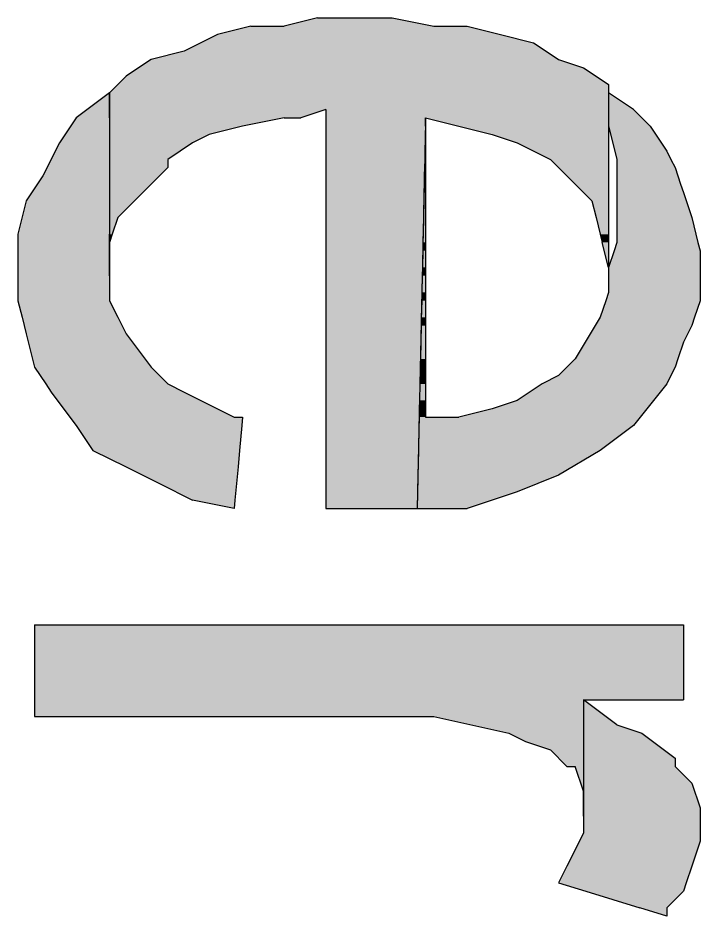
# Model space of a CAD drawing. Extents: x -1063 to 1100, y -467 to 441.
# Drawn here: x -1057.68 to -1044.02, y 275.09 to 293.09 of the extents above; entities that cross this region are included whole.
import ezdxf

# ---------------------------------------------------------------- set-up
doc = ezdxf.new("R2010")
doc.units = 0
doc.layers.add('H', color=7, linetype='CONTINUOUS')

# ---------------------------------------------------------------- blocks, each defined once
blk = doc.blocks.new('*U311')
at = {"layer": 'H', "color": 0, "linetype": 'CONTINUOUS'}
for p, q in [((-1055.851, 291.595), (-1056.517, 291.095)), ((-1055.851, 291.095), (-1055.851, 291.595)), ((-1056.517, 291.095), (-1056.851, 290.595)), ((-1055.851, 291.095), (-1055.851, 290.595)), ((-1056.851, 290.595), (-1057.184, 289.928)), ((-1055.851, 290.595), (-1055.851, 289.928)), ((-1057.184, 289.928), (-1057.517, 289.428)), ((-1055.851, 289.928), (-1055.851, 289.428)), ((-1057.517, 289.428), (-1057.684, 288.761)), ((-1055.851, 289.428), (-1055.851, 288.761)), ((-1057.684, 288.761), (-1057.684, 288.095)), ((-1055.851, 288.761), (-1055.851, 288.095)), ((-1057.684, 288.095), (-1057.684, 287.928)), ((-1055.851, 288.095), (-1055.851, 287.928)), ((-1057.684, 287.928), (-1057.684, 287.428)), ((-1055.851, 287.928), (-1055.851, 287.428)), ((-1057.684, 287.428), (-1057.601, 287.095)), ((-1055.851, 287.428), (-1055.684, 287.095)), ((-1057.601, 287.095), (-1057.517, 286.761)), ((-1055.684, 287.095), (-1055.517, 286.761)), ((-1057.517, 286.761), (-1057.351, 286.095)), ((-1055.517, 286.761), (-1055.017, 286.095)), ((-1057.351, 286.095), (-1057.129, 285.761)), ((-1055.017, 286.095), (-1054.684, 285.761)), ((-1057.129, 285.761), (-1057.017, 285.595)), ((-1054.684, 285.761), (-1054.351, 285.595)), ((-1057.017, 285.595), (-1056.642, 285.095)), ((-1054.351, 285.595), (-1053.351, 285.095)), ((-1056.642, 285.095), (-1056.517, 284.928)), ((-1053.351, 285.095), (-1053.184, 285.095)), ((-1053.184, 285.095), (-1053.199, 284.928)), ((-1056.517, 284.928), (-1056.184, 284.428)), ((-1053.199, 284.928), (-1053.245, 284.428)), ((-1056.184, 284.428), (-1055.517, 284.095)), ((-1053.245, 284.428), (-1053.275, 284.095)), ((-1055.517, 284.095), (-1054.851, 283.761)), ((-1053.275, 284.095), (-1053.305, 283.761)), ((-1054.851, 283.761), (-1054.184, 283.428)), ((-1053.305, 283.761), (-1053.336, 283.428)), ((-1053.351, 283.261), (-1054.184, 283.428)), ((-1053.336, 283.428), (-1053.351, 283.261))]:
    blk.add_line(p, q, dxfattribs=at)
for points in [[(-1055.851, 291.595), (-1056.517, 291.095), (-1055.851, 291.095)], [(-1056.517, 291.095), (-1056.851, 290.595), (-1055.851, 290.595)], [(-1056.851, 290.595), (-1057.184, 289.928), (-1055.851, 289.928)], [(-1057.184, 289.928), (-1057.517, 289.428), (-1055.851, 289.428)], [(-1057.517, 289.428), (-1057.684, 288.761), (-1055.851, 288.761)], [(-1057.684, 288.761), (-1057.684, 288.095), (-1055.851, 288.095)], [(-1057.684, 288.095), (-1057.684, 287.928), (-1055.851, 287.928)], [(-1057.684, 287.928), (-1057.684, 287.428), (-1055.851, 287.428)], [(-1057.684, 287.428), (-1057.601, 287.095), (-1055.684, 287.095)], [(-1057.601, 287.095), (-1057.517, 286.761), (-1055.517, 286.761)], [(-1057.517, 286.761), (-1057.351, 286.095), (-1055.017, 286.095)], [(-1057.351, 286.095), (-1057.129, 285.761), (-1054.684, 285.761)], [(-1057.129, 285.761), (-1057.017, 285.595), (-1054.351, 285.595)], [(-1057.017, 285.595), (-1056.642, 285.095), (-1053.351, 285.095)], [(-1056.642, 285.095), (-1056.517, 284.928), (-1053.199, 284.928)], [(-1053.351, 285.095), (-1053.351, 285.095), (-1053.184, 285.095)], [(-1056.517, 284.928), (-1056.184, 284.428), (-1053.245, 284.428)], [(-1056.184, 284.428), (-1055.517, 284.095), (-1053.275, 284.095)], [(-1055.517, 284.095), (-1054.851, 283.761), (-1053.305, 283.761)], [(-1054.851, 283.761), (-1054.184, 283.428), (-1053.336, 283.428)]]:
    blk.add_solid(points, dxfattribs=at)
at = {"layer": 'H', "color": 0, "linetype": 'CONTINUOUS', "extrusion": (0, 0, -1)}
for points in [[(1056.517, 291.095), (1055.851, 291.095), (1055.851, 290.595)], [(1056.851, 290.595), (1055.851, 290.595), (1055.851, 289.928)], [(1057.184, 289.928), (1055.851, 289.928), (1055.851, 289.428)], [(1057.517, 289.428), (1055.851, 289.428), (1055.851, 288.761)], [(1057.684, 288.761), (1055.851, 288.761), (1055.851, 288.095)], [(1057.684, 288.095), (1055.851, 288.095), (1055.851, 287.928)], [(1057.684, 287.928), (1055.851, 287.928), (1055.851, 287.428)], [(1057.684, 287.428), (1055.851, 287.428), (1055.684, 287.095)], [(1057.601, 287.095), (1055.684, 287.095), (1055.517, 286.761)], [(1057.517, 286.761), (1055.517, 286.761), (1055.017, 286.095)], [(1057.351, 286.095), (1055.017, 286.095), (1054.684, 285.761)], [(1057.129, 285.761), (1054.684, 285.761), (1054.351, 285.595)], [(1057.017, 285.595), (1054.351, 285.595), (1053.351, 285.095)], [(1056.642, 285.095), (1053.184, 285.095), (1053.199, 284.928)], [(1056.517, 284.928), (1053.199, 284.928), (1053.245, 284.428)], [(1056.184, 284.428), (1053.245, 284.428), (1053.275, 284.095)], [(1055.517, 284.095), (1053.275, 284.095), (1053.305, 283.761)], [(1054.851, 283.761), (1053.305, 283.761), (1053.336, 283.428)], [(1054.184, 283.428), (1053.336, 283.428), (1053.351, 283.261)]]:
    blk.add_solid(points, dxfattribs=at)
blk = doc.blocks.new('*U312')
at = {"layer": 'H', "color": 0, "linetype": 'CONTINUOUS'}
for p, q in [((-1051.684, 293.095), (-1052.351, 292.928)), ((-1051.684, 293.095), (-1050.851, 293.095)), ((-1050.851, 293.095), (-1050.184, 293.095)), ((-1050.184, 293.095), (-1049.351, 292.928)), ((-1053.017, 292.928), (-1053.684, 292.761)), ((-1053.017, 292.928), (-1052.351, 292.928)), ((-1049.351, 292.928), (-1048.684, 292.928)), ((-1048.684, 292.928), (-1048.017, 292.761)), ((-1053.684, 292.761), (-1054.017, 292.595)), ((-1048.017, 292.761), (-1047.351, 292.595)), ((-1054.017, 292.595), (-1054.351, 292.428)), ((-1047.351, 292.595), (-1047.101, 292.428)), ((-1054.351, 292.428), (-1055.017, 292.261)), ((-1047.101, 292.428), (-1046.851, 292.261)), ((-1055.017, 292.261), (-1055.267, 292.095)), ((-1046.851, 292.261), (-1046.351, 292.095)), ((-1055.267, 292.095), (-1055.517, 291.928)), ((-1046.351, 292.095), (-1046.101, 291.928)), ((-1055.517, 291.928), (-1055.684, 291.761)), ((-1046.101, 291.928), (-1045.851, 291.761)), ((-1055.684, 291.761), (-1055.851, 291.595)), ((-1045.851, 291.761), (-1045.851, 291.595)), ((-1055.851, 291.595), (-1055.851, 291.261)), ((-1045.851, 291.595), (-1045.851, 291.261)), ((-1055.851, 291.261), (-1055.851, 291.095)), ((-1051.517, 291.261), (-1052.017, 291.095)), ((-1051.517, 291.261), (-1051.517, 291.095)), ((-1045.851, 291.261), (-1045.851, 291.095)), ((-1055.851, 291.095), (-1055.851, 290.928)), ((-1052.351, 291.095), (-1053.184, 290.928)), ((-1052.351, 291.095), (-1052.017, 291.095)), ((-1051.517, 291.095), (-1051.517, 290.928)), ((-1049.517, 291.095), (-1049.521, 290.928)), ((-1049.517, 291.095), (-1048.851, 290.928)), ((-1045.851, 291.095), (-1045.851, 290.928)), ((-1055.851, 290.928), (-1055.851, 290.761)), ((-1053.184, 290.928), (-1053.851, 290.761)), ((-1051.517, 290.928), (-1051.517, 290.761)), ((-1049.521, 290.928), (-1049.525, 290.761)), ((-1048.851, 290.928), (-1048.184, 290.761)), ((-1045.851, 290.928), (-1045.851, 290.761)), ((-1055.851, 290.761), (-1055.851, 290.595)), ((-1053.851, 290.761), (-1054.184, 290.595)), ((-1051.517, 290.761), (-1051.517, 290.595)), ((-1049.525, 290.761), (-1049.528, 290.595)), ((-1048.184, 290.761), (-1047.684, 290.595)), ((-1045.851, 290.761), (-1045.851, 290.595)), ((-1055.851, 290.595), (-1055.851, 290.261)), ((-1054.184, 290.595), (-1054.684, 290.261)), ((-1051.517, 290.595), (-1051.517, 290.261)), ((-1049.528, 290.595), (-1049.535, 290.261)), ((-1047.684, 290.595), (-1047.017, 290.261)), ((-1045.851, 290.595), (-1045.851, 290.261)), ((-1055.851, 290.261), (-1055.851, 290.095)), ((-1054.684, 290.261), (-1054.684, 290.095)), ((-1051.517, 290.261), (-1051.517, 290.095)), ((-1049.535, 290.261), (-1049.539, 290.095)), ((-1047.017, 290.261), (-1046.851, 290.095)), ((-1045.851, 290.261), (-1045.851, 290.095)), ((-1055.851, 290.095), (-1055.851, 289.928)), ((-1054.684, 290.095), (-1054.851, 289.928)), ((-1051.517, 290.095), (-1051.517, 289.928)), ((-1049.539, 290.095), (-1049.542, 289.928)), ((-1046.851, 290.095), (-1046.684, 289.928)), ((-1045.851, 290.095), (-1045.851, 289.928)), ((-1055.851, 289.928), (-1055.851, 289.428)), ((-1054.851, 289.928), (-1055.351, 289.428)), ((-1051.517, 289.928), (-1051.517, 289.428)), ((-1049.542, 289.928), (-1049.553, 289.428)), ((-1046.684, 289.928), (-1046.184, 289.428)), ((-1045.851, 289.928), (-1045.851, 289.428)), ((-1055.851, 289.428), (-1055.851, 289.095)), ((-1055.351, 289.428), (-1055.684, 289.095)), ((-1051.517, 289.428), (-1051.517, 289.095)), ((-1049.553, 289.428), (-1049.56, 289.095)), ((-1046.184, 289.428), (-1046.101, 289.095)), ((-1045.851, 289.428), (-1045.851, 289.095)), ((-1055.851, 289.095), (-1055.851, 288.761)), ((-1055.684, 289.095), (-1055.795, 288.761)), ((-1051.517, 289.095), (-1051.517, 288.761)), ((-1049.56, 289.095), (-1049.567, 288.761)), ((-1046.101, 289.095), (-1046.017, 288.761)), ((-1045.851, 289.095), (-1045.851, 288.761)), ((-1055.795, 288.761), (-1055.851, 288.595)), ((-1055.851, 288.595), (-1055.851, 288.761)), ((-1051.517, 288.761), (-1051.517, 288.595)), ((-1049.567, 288.761), (-1049.571, 288.595)), ((-1046.017, 288.761), (-1045.976, 288.595)), ((-1045.851, 288.761), (-1045.851, 288.595)), ((-1055.851, 288.595), (-1055.851, 288.095)), ((-1055.851, 288.095), (-1055.851, 288.595)), ((-1051.517, 288.595), (-1051.517, 288.095)), ((-1049.571, 288.595), (-1049.581, 288.095)), ((-1045.851, 288.095), (-1045.976, 288.595)), ((-1045.851, 288.595), (-1045.851, 288.095)), ((-1055.851, 288.095), (-1055.851, 287.928)), ((-1055.851, 287.928), (-1055.851, 288.095)), ((-1051.517, 288.095), (-1051.517, 287.928)), ((-1049.581, 288.095), (-1049.585, 287.928)), ((-1051.517, 287.928), (-1051.517, 283.261)), ((-1049.585, 287.928), (-1049.684, 283.261)), ((-1051.517, 283.261), (-1049.684, 283.261))]:
    blk.add_line(p, q, dxfattribs=at)
for points in [[(-1051.684, 293.095), (-1052.351, 292.928), (-1049.351, 292.928)], [(-1051.684, 293.095), (-1051.684, 293.095), (-1050.851, 293.095)], [(-1050.851, 293.095), (-1050.851, 293.095), (-1050.184, 293.095)], [(-1053.017, 292.928), (-1053.684, 292.761), (-1048.017, 292.761)], [(-1053.017, 292.928), (-1053.017, 292.928), (-1052.351, 292.928)], [(-1049.351, 292.928), (-1049.351, 292.928), (-1048.684, 292.928)], [(-1053.684, 292.761), (-1054.017, 292.595), (-1047.351, 292.595)], [(-1054.017, 292.595), (-1054.351, 292.428), (-1047.101, 292.428)], [(-1054.351, 292.428), (-1055.017, 292.261), (-1046.851, 292.261)], [(-1055.017, 292.261), (-1055.267, 292.095), (-1046.351, 292.095)], [(-1055.267, 292.095), (-1055.517, 291.928), (-1046.101, 291.928)], [(-1055.517, 291.928), (-1055.684, 291.761), (-1045.851, 291.761)], [(-1055.684, 291.761), (-1055.851, 291.595), (-1045.851, 291.595)], [(-1055.851, 291.595), (-1055.851, 291.261), (-1045.851, 291.261)], [(-1055.851, 291.261), (-1055.851, 291.095), (-1052.017, 291.095)], [(-1051.517, 291.261), (-1051.517, 291.095), (-1045.851, 291.095)], [(-1055.851, 291.095), (-1055.851, 290.928), (-1053.184, 290.928)], [(-1052.351, 291.095), (-1052.351, 291.095), (-1052.017, 291.095)], [(-1051.517, 291.095), (-1051.517, 290.928), (-1049.521, 290.928)], [(-1049.517, 291.095), (-1048.851, 290.928), (-1045.851, 290.928)], [(-1055.851, 290.928), (-1055.851, 290.761), (-1053.851, 290.761)], [(-1051.517, 290.928), (-1051.517, 290.761), (-1049.525, 290.761)], [(-1048.851, 290.928), (-1048.184, 290.761), (-1045.851, 290.761)], [(-1055.851, 290.761), (-1055.851, 290.595), (-1054.184, 290.595)], [(-1051.517, 290.761), (-1051.517, 290.595), (-1049.528, 290.595)], [(-1048.184, 290.761), (-1047.684, 290.595), (-1045.851, 290.595)], [(-1055.851, 290.595), (-1055.851, 290.261), (-1054.684, 290.261)], [(-1051.517, 290.595), (-1051.517, 290.261), (-1049.535, 290.261)], [(-1047.684, 290.595), (-1047.017, 290.261), (-1045.851, 290.261)], [(-1055.851, 290.261), (-1055.851, 290.095), (-1054.684, 290.095)], [(-1051.517, 290.261), (-1051.517, 290.095), (-1049.539, 290.095)], [(-1047.017, 290.261), (-1046.851, 290.095), (-1045.851, 290.095)], [(-1055.851, 290.095), (-1055.851, 289.928), (-1054.851, 289.928)], [(-1051.517, 290.095), (-1051.517, 289.928), (-1049.542, 289.928)], [(-1046.851, 290.095), (-1046.684, 289.928), (-1045.851, 289.928)], [(-1055.851, 289.928), (-1055.851, 289.428), (-1055.351, 289.428)], [(-1051.517, 289.928), (-1051.517, 289.428), (-1049.553, 289.428)], [(-1046.684, 289.928), (-1046.184, 289.428), (-1045.851, 289.428)], [(-1055.851, 289.428), (-1055.851, 289.095), (-1055.684, 289.095)], [(-1051.517, 289.428), (-1051.517, 289.095), (-1049.56, 289.095)], [(-1046.184, 289.428), (-1046.101, 289.095), (-1045.851, 289.095)], [(-1055.851, 289.095), (-1055.851, 288.761), (-1055.795, 288.761)], [(-1051.517, 289.095), (-1051.517, 288.761), (-1049.567, 288.761)], [(-1046.101, 289.095), (-1046.017, 288.761), (-1045.851, 288.761)], [(-1051.517, 288.761), (-1051.517, 288.595), (-1049.571, 288.595)], [(-1046.017, 288.761), (-1045.976, 288.595), (-1045.851, 288.595)], [(-1055.851, 288.595), (-1055.851, 288.095), (-1055.851, 288.095)], [(-1051.517, 288.595), (-1051.517, 288.095), (-1049.581, 288.095)], [(-1055.851, 288.095), (-1055.851, 287.928), (-1055.851, 287.928)], [(-1051.517, 288.095), (-1051.517, 287.928), (-1049.585, 287.928)], [(-1051.517, 287.928), (-1051.517, 283.261), (-1049.684, 283.261)], [(-1051.517, 283.261), (-1051.517, 283.261), (-1049.684, 283.261)]]:
    blk.add_solid(points, dxfattribs=at)
at = {"layer": 'H', "color": 0, "linetype": 'CONTINUOUS', "extrusion": (0, 0, -1)}
for points in [[(1051.684, 293.095), (1050.184, 293.095), (1049.351, 292.928)], [(1053.017, 292.928), (1048.684, 292.928), (1048.017, 292.761)], [(1053.684, 292.761), (1048.017, 292.761), (1047.351, 292.595)], [(1054.017, 292.595), (1047.351, 292.595), (1047.101, 292.428)], [(1054.351, 292.428), (1047.101, 292.428), (1046.851, 292.261)], [(1055.017, 292.261), (1046.851, 292.261), (1046.351, 292.095)], [(1055.267, 292.095), (1046.351, 292.095), (1046.101, 291.928)], [(1055.517, 291.928), (1046.101, 291.928), (1045.851, 291.761)], [(1055.684, 291.761), (1045.851, 291.761), (1045.851, 291.595)], [(1055.851, 291.595), (1045.851, 291.595), (1045.851, 291.261)], [(1055.851, 291.261), (1051.517, 291.261), (1052.017, 291.095)], [(1051.517, 291.261), (1045.851, 291.261), (1045.851, 291.095)], [(1055.851, 291.095), (1052.351, 291.095), (1053.184, 290.928)], [(1051.517, 291.095), (1049.517, 291.095), (1049.521, 290.928)], [(1049.517, 291.095), (1045.851, 291.095), (1045.851, 290.928)], [(1055.851, 290.928), (1053.184, 290.928), (1053.851, 290.761)], [(1051.517, 290.928), (1049.521, 290.928), (1049.525, 290.761)], [(1048.851, 290.928), (1045.851, 290.928), (1045.851, 290.761)], [(1055.851, 290.761), (1053.851, 290.761), (1054.184, 290.595)], [(1051.517, 290.761), (1049.525, 290.761), (1049.528, 290.595)], [(1048.184, 290.761), (1045.851, 290.761), (1045.851, 290.595)], [(1055.851, 290.595), (1054.184, 290.595), (1054.684, 290.261)], [(1051.517, 290.595), (1049.528, 290.595), (1049.535, 290.261)], [(1047.684, 290.595), (1045.851, 290.595), (1045.851, 290.261)], [(1055.851, 290.261), (1054.684, 290.261), (1054.684, 290.095)], [(1051.517, 290.261), (1049.535, 290.261), (1049.539, 290.095)], [(1047.017, 290.261), (1045.851, 290.261), (1045.851, 290.095)], [(1055.851, 290.095), (1054.684, 290.095), (1054.851, 289.928)], [(1051.517, 290.095), (1049.539, 290.095), (1049.542, 289.928)], [(1046.851, 290.095), (1045.851, 290.095), (1045.851, 289.928)], [(1055.851, 289.928), (1054.851, 289.928), (1055.351, 289.428)], [(1051.517, 289.928), (1049.542, 289.928), (1049.553, 289.428)], [(1046.684, 289.928), (1045.851, 289.928), (1045.851, 289.428)], [(1055.851, 289.428), (1055.351, 289.428), (1055.684, 289.095)], [(1051.517, 289.428), (1049.553, 289.428), (1049.56, 289.095)], [(1046.184, 289.428), (1045.851, 289.428), (1045.851, 289.095)], [(1055.851, 289.095), (1055.684, 289.095), (1055.795, 288.761)], [(1051.517, 289.095), (1049.56, 289.095), (1049.567, 288.761)], [(1046.101, 289.095), (1045.851, 289.095), (1045.851, 288.761)], [(1055.851, 288.761), (1055.795, 288.761), (1055.851, 288.595)], [(1051.517, 288.761), (1049.567, 288.761), (1049.571, 288.595)], [(1046.017, 288.761), (1045.851, 288.761), (1045.851, 288.595)], [(1051.517, 288.595), (1049.571, 288.595), (1049.581, 288.095)], [(1045.976, 288.595), (1045.851, 288.595), (1045.851, 288.095)], [(1051.517, 288.095), (1049.581, 288.095), (1049.585, 287.928)], [(1051.517, 287.928), (1049.585, 287.928), (1049.684, 283.261)]]:
    blk.add_solid(points, dxfattribs=at)
blk = doc.blocks.new('*U313')
at = {"layer": 'H', "color": 0, "linetype": 'CONTINUOUS'}
for p, q in [((-1045.851, 291.595), (-1045.851, 291.261)), ((-1045.351, 291.261), (-1045.851, 291.595)), ((-1045.851, 291.261), (-1045.851, 291.095)), ((-1045.351, 291.261), (-1045.184, 291.095)), ((-1049.517, 291.095), (-1049.521, 290.928)), ((-1049.517, 290.928), (-1049.517, 291.095)), ((-1045.851, 291.095), (-1045.851, 290.928)), ((-1045.184, 291.095), (-1045.017, 290.928)), ((-1049.521, 290.928), (-1049.532, 290.428)), ((-1049.517, 290.928), (-1049.517, 290.428)), ((-1045.851, 290.928), (-1045.726, 290.428)), ((-1045.017, 290.928), (-1044.684, 290.428)), ((-1049.532, 290.428), (-1049.535, 290.261)), ((-1049.517, 290.428), (-1049.517, 290.261)), ((-1045.726, 290.428), (-1045.684, 290.261)), ((-1044.684, 290.428), (-1044.601, 290.261)), ((-1049.535, 290.261), (-1049.539, 290.095)), ((-1049.517, 290.261), (-1049.517, 290.095)), ((-1045.684, 290.261), (-1045.684, 290.095)), ((-1044.601, 290.261), (-1044.517, 290.095)), ((-1049.539, 290.095), (-1049.546, 289.761)), ((-1049.517, 290.095), (-1049.517, 289.761)), ((-1045.684, 290.095), (-1045.684, 289.761)), ((-1044.517, 290.095), (-1044.406, 289.761)), ((-1049.546, 289.761), (-1049.549, 289.595)), ((-1049.517, 289.761), (-1049.517, 289.595)), ((-1045.684, 289.761), (-1045.684, 289.595)), ((-1044.406, 289.761), (-1044.351, 289.595)), ((-1049.549, 289.595), (-1049.56, 289.095)), ((-1049.517, 289.595), (-1049.517, 289.095)), ((-1045.684, 289.595), (-1045.684, 289.095)), ((-1044.351, 289.595), (-1044.184, 289.095)), ((-1049.56, 289.095), (-1049.571, 288.595)), ((-1049.517, 289.095), (-1049.517, 288.595)), ((-1045.684, 289.095), (-1045.684, 288.595)), ((-1044.184, 289.095), (-1044.059, 288.595)), ((-1049.571, 288.595), (-1049.574, 288.428)), ((-1049.517, 288.595), (-1049.517, 288.428)), ((-1045.684, 288.595), (-1045.74, 288.428)), ((-1044.059, 288.595), (-1044.017, 288.428)), ((-1049.574, 288.428), (-1049.581, 288.095)), ((-1049.517, 288.428), (-1049.517, 288.095)), ((-1045.74, 288.428), (-1045.851, 288.095)), ((-1044.017, 288.428), (-1044.017, 288.095)), ((-1049.581, 288.095), (-1049.585, 287.928)), ((-1049.517, 288.095), (-1049.517, 287.928)), ((-1045.851, 288.095), (-1045.851, 287.928)), ((-1044.017, 288.095), (-1044.017, 287.928)), ((-1049.585, 287.928), (-1049.592, 287.595)), ((-1049.517, 287.928), (-1049.517, 287.595)), ((-1045.851, 287.928), (-1045.851, 287.595)), ((-1044.017, 287.928), (-1044.017, 287.595)), ((-1049.592, 287.595), (-1049.595, 287.428)), ((-1049.517, 287.595), (-1049.517, 287.428)), ((-1045.851, 287.595), (-1045.906, 287.428)), ((-1044.017, 287.595), (-1044.017, 287.428)), ((-1049.595, 287.428), (-1049.603, 287.095)), ((-1049.517, 287.428), (-1049.517, 287.095)), ((-1045.906, 287.428), (-1046.017, 287.095)), ((-1044.017, 287.428), (-1044.129, 287.095)), ((-1049.606, 286.928), (-1049.613, 286.595)), ((-1049.603, 287.095), (-1049.606, 286.928)), ((-1049.517, 287.095), (-1049.517, 286.928)), ((-1049.517, 286.928), (-1049.517, 286.595)), ((-1046.117, 286.928), (-1046.317, 286.595)), ((-1046.017, 287.095), (-1046.117, 286.928)), ((-1044.184, 286.928), (-1044.351, 286.595)), ((-1044.129, 287.095), (-1044.184, 286.928)), ((-1049.613, 286.595), (-1049.62, 286.261)), ((-1049.517, 286.595), (-1049.517, 286.261)), ((-1046.317, 286.595), (-1046.517, 286.261)), ((-1044.351, 286.595), (-1044.462, 286.261)), ((-1049.62, 286.261), (-1049.624, 286.095)), ((-1049.517, 286.261), (-1049.517, 286.095)), ((-1046.517, 286.261), (-1046.684, 286.095)), ((-1044.462, 286.261), (-1044.517, 286.095)), ((-1049.624, 286.095), (-1049.627, 285.928)), ((-1049.517, 286.095), (-1049.517, 285.928)), ((-1046.684, 286.095), (-1046.851, 285.928)), ((-1044.517, 286.095), (-1044.601, 285.928)), ((-1049.627, 285.928), (-1049.631, 285.761)), ((-1049.517, 285.928), (-1049.517, 285.761)), ((-1046.851, 285.928), (-1047.184, 285.761)), ((-1044.601, 285.928), (-1044.684, 285.761)), ((-1049.631, 285.761), (-1049.638, 285.428)), ((-1049.517, 285.761), (-1049.517, 285.428)), ((-1047.184, 285.761), (-1047.684, 285.428)), ((-1044.684, 285.761), (-1044.951, 285.428)), ((-1049.638, 285.428), (-1049.642, 285.261)), ((-1049.517, 285.428), (-1049.517, 285.261)), ((-1047.684, 285.428), (-1048.184, 285.261)), ((-1044.951, 285.428), (-1045.084, 285.261)), ((-1049.642, 285.261), (-1049.645, 285.095)), ((-1049.517, 285.261), (-1049.517, 285.095)), ((-1048.184, 285.261), (-1048.851, 285.095)), ((-1045.084, 285.261), (-1045.217, 285.095)), ((-1049.645, 285.095), (-1049.649, 284.928)), ((-1049.517, 285.095), (-1048.851, 285.095)), ((-1045.217, 285.095), (-1045.351, 284.928)), ((-1049.649, 284.928), (-1049.659, 284.428)), ((-1045.351, 284.928), (-1046.017, 284.428)), ((-1049.659, 284.428), (-1049.67, 283.928)), ((-1046.017, 284.428), (-1046.851, 283.928)), ((-1049.67, 283.928), (-1049.677, 283.595)), ((-1046.851, 283.928), (-1047.684, 283.595)), ((-1049.677, 283.595), (-1049.684, 283.261)), ((-1047.684, 283.595), (-1048.684, 283.261)), ((-1049.684, 283.261), (-1048.684, 283.261))]:
    blk.add_line(p, q, dxfattribs=at)
for points in [[(-1045.851, 291.595), (-1045.851, 291.261), (-1045.351, 291.261)], [(-1045.851, 291.261), (-1045.851, 291.095), (-1045.184, 291.095)], [(-1049.517, 291.095), (-1049.521, 290.928), (-1049.517, 290.928)], [(-1045.851, 291.095), (-1045.851, 290.928), (-1045.017, 290.928)], [(-1049.521, 290.928), (-1049.532, 290.428), (-1049.517, 290.428)], [(-1045.851, 290.928), (-1045.726, 290.428), (-1044.684, 290.428)], [(-1049.532, 290.428), (-1049.535, 290.261), (-1049.517, 290.261)], [(-1045.726, 290.428), (-1045.684, 290.261), (-1044.601, 290.261)], [(-1049.535, 290.261), (-1049.539, 290.095), (-1049.517, 290.095)], [(-1045.684, 290.261), (-1045.684, 290.095), (-1044.517, 290.095)], [(-1049.539, 290.095), (-1049.546, 289.761), (-1049.517, 289.761)], [(-1045.684, 290.095), (-1045.684, 289.761), (-1044.406, 289.761)], [(-1049.546, 289.761), (-1049.549, 289.595), (-1049.517, 289.595)], [(-1045.684, 289.761), (-1045.684, 289.595), (-1044.351, 289.595)], [(-1049.549, 289.595), (-1049.56, 289.095), (-1049.517, 289.095)], [(-1045.684, 289.595), (-1045.684, 289.095), (-1044.184, 289.095)], [(-1049.56, 289.095), (-1049.571, 288.595), (-1049.517, 288.595)], [(-1045.684, 289.095), (-1045.684, 288.595), (-1044.059, 288.595)], [(-1049.571, 288.595), (-1049.574, 288.428), (-1049.517, 288.428)], [(-1045.684, 288.595), (-1045.74, 288.428), (-1044.017, 288.428)], [(-1049.574, 288.428), (-1049.581, 288.095), (-1049.517, 288.095)], [(-1045.74, 288.428), (-1045.851, 288.095), (-1044.017, 288.095)], [(-1049.581, 288.095), (-1049.585, 287.928), (-1049.517, 287.928)], [(-1045.851, 288.095), (-1045.851, 287.928), (-1044.017, 287.928)], [(-1049.585, 287.928), (-1049.592, 287.595), (-1049.517, 287.595)], [(-1045.851, 287.928), (-1045.851, 287.595), (-1044.017, 287.595)], [(-1049.592, 287.595), (-1049.595, 287.428), (-1049.517, 287.428)], [(-1045.851, 287.595), (-1045.906, 287.428), (-1044.017, 287.428)], [(-1049.595, 287.428), (-1049.603, 287.095), (-1049.517, 287.095)], [(-1045.906, 287.428), (-1046.017, 287.095), (-1044.129, 287.095)], [(-1049.606, 286.928), (-1049.613, 286.595), (-1049.517, 286.595)], [(-1049.603, 287.095), (-1049.606, 286.928), (-1049.517, 286.928)], [(-1046.117, 286.928), (-1046.317, 286.595), (-1044.351, 286.595)], [(-1046.017, 287.095), (-1046.117, 286.928), (-1044.184, 286.928)], [(-1049.613, 286.595), (-1049.62, 286.261), (-1049.517, 286.261)], [(-1046.317, 286.595), (-1046.517, 286.261), (-1044.462, 286.261)], [(-1049.62, 286.261), (-1049.624, 286.095), (-1049.517, 286.095)], [(-1046.517, 286.261), (-1046.684, 286.095), (-1044.517, 286.095)], [(-1049.624, 286.095), (-1049.627, 285.928), (-1049.517, 285.928)], [(-1046.684, 286.095), (-1046.851, 285.928), (-1044.601, 285.928)], [(-1049.627, 285.928), (-1049.631, 285.761), (-1049.517, 285.761)], [(-1046.851, 285.928), (-1047.184, 285.761), (-1044.684, 285.761)], [(-1049.631, 285.761), (-1049.638, 285.428), (-1049.517, 285.428)], [(-1047.184, 285.761), (-1047.684, 285.428), (-1044.951, 285.428)], [(-1049.638, 285.428), (-1049.642, 285.261), (-1049.517, 285.261)], [(-1047.684, 285.428), (-1048.184, 285.261), (-1045.084, 285.261)], [(-1049.642, 285.261), (-1049.645, 285.095), (-1049.517, 285.095)], [(-1048.184, 285.261), (-1048.851, 285.095), (-1045.217, 285.095)], [(-1049.645, 285.095), (-1049.649, 284.928), (-1045.351, 284.928)], [(-1049.517, 285.095), (-1049.517, 285.095), (-1048.851, 285.095)], [(-1049.649, 284.928), (-1049.659, 284.428), (-1046.017, 284.428)], [(-1049.659, 284.428), (-1049.67, 283.928), (-1046.851, 283.928)], [(-1049.67, 283.928), (-1049.677, 283.595), (-1047.684, 283.595)], [(-1049.677, 283.595), (-1049.684, 283.261), (-1048.684, 283.261)], [(-1049.684, 283.261), (-1049.684, 283.261), (-1048.684, 283.261)]]:
    blk.add_solid(points, dxfattribs=at)
at = {"layer": 'H', "color": 0, "linetype": 'CONTINUOUS', "extrusion": (0, 0, -1)}
for points in [[(1045.851, 291.261), (1045.351, 291.261), (1045.184, 291.095)], [(1045.851, 291.095), (1045.184, 291.095), (1045.017, 290.928)], [(1049.521, 290.928), (1049.517, 290.928), (1049.517, 290.428)], [(1045.851, 290.928), (1045.017, 290.928), (1044.684, 290.428)], [(1049.532, 290.428), (1049.517, 290.428), (1049.517, 290.261)], [(1045.726, 290.428), (1044.684, 290.428), (1044.601, 290.261)], [(1049.535, 290.261), (1049.517, 290.261), (1049.517, 290.095)], [(1045.684, 290.261), (1044.601, 290.261), (1044.517, 290.095)], [(1049.539, 290.095), (1049.517, 290.095), (1049.517, 289.761)], [(1045.684, 290.095), (1044.517, 290.095), (1044.406, 289.761)], [(1049.546, 289.761), (1049.517, 289.761), (1049.517, 289.595)], [(1045.684, 289.761), (1044.406, 289.761), (1044.351, 289.595)], [(1049.549, 289.595), (1049.517, 289.595), (1049.517, 289.095)], [(1045.684, 289.595), (1044.351, 289.595), (1044.184, 289.095)], [(1049.56, 289.095), (1049.517, 289.095), (1049.517, 288.595)], [(1045.684, 289.095), (1044.184, 289.095), (1044.059, 288.595)], [(1049.571, 288.595), (1049.517, 288.595), (1049.517, 288.428)], [(1045.684, 288.595), (1044.059, 288.595), (1044.017, 288.428)], [(1049.574, 288.428), (1049.517, 288.428), (1049.517, 288.095)], [(1045.74, 288.428), (1044.017, 288.428), (1044.017, 288.095)], [(1049.581, 288.095), (1049.517, 288.095), (1049.517, 287.928)], [(1045.851, 288.095), (1044.017, 288.095), (1044.017, 287.928)], [(1049.585, 287.928), (1049.517, 287.928), (1049.517, 287.595)], [(1045.851, 287.928), (1044.017, 287.928), (1044.017, 287.595)], [(1049.592, 287.595), (1049.517, 287.595), (1049.517, 287.428)], [(1045.851, 287.595), (1044.017, 287.595), (1044.017, 287.428)], [(1049.595, 287.428), (1049.517, 287.428), (1049.517, 287.095)], [(1045.906, 287.428), (1044.017, 287.428), (1044.129, 287.095)], [(1049.606, 286.928), (1049.517, 286.928), (1049.517, 286.595)], [(1049.603, 287.095), (1049.517, 287.095), (1049.517, 286.928)], [(1046.117, 286.928), (1044.184, 286.928), (1044.351, 286.595)], [(1046.017, 287.095), (1044.129, 287.095), (1044.184, 286.928)], [(1049.613, 286.595), (1049.517, 286.595), (1049.517, 286.261)], [(1046.317, 286.595), (1044.351, 286.595), (1044.462, 286.261)], [(1049.62, 286.261), (1049.517, 286.261), (1049.517, 286.095)], [(1046.517, 286.261), (1044.462, 286.261), (1044.517, 286.095)], [(1049.624, 286.095), (1049.517, 286.095), (1049.517, 285.928)], [(1046.684, 286.095), (1044.517, 286.095), (1044.601, 285.928)], [(1049.627, 285.928), (1049.517, 285.928), (1049.517, 285.761)], [(1046.851, 285.928), (1044.601, 285.928), (1044.684, 285.761)], [(1049.631, 285.761), (1049.517, 285.761), (1049.517, 285.428)], [(1047.184, 285.761), (1044.684, 285.761), (1044.951, 285.428)], [(1049.638, 285.428), (1049.517, 285.428), (1049.517, 285.261)], [(1047.684, 285.428), (1044.951, 285.428), (1045.084, 285.261)], [(1049.642, 285.261), (1049.517, 285.261), (1049.517, 285.095)], [(1048.184, 285.261), (1045.084, 285.261), (1045.217, 285.095)], [(1049.645, 285.095), (1045.217, 285.095), (1045.351, 284.928)], [(1049.649, 284.928), (1045.351, 284.928), (1046.017, 284.428)], [(1049.659, 284.428), (1046.017, 284.428), (1046.851, 283.928)], [(1049.67, 283.928), (1046.851, 283.928), (1047.684, 283.595)], [(1049.677, 283.595), (1047.684, 283.595), (1048.684, 283.261)]]:
    blk.add_solid(points, dxfattribs=at)
blk = doc.blocks.new('*U314')
at = {"layer": 'H', "color": 0, "linetype": 'CONTINUOUS'}
for p, q in [((-1057.351, 280.928), (-1044.351, 280.928)), ((-1057.351, 280.928), (-1057.351, 279.428)), ((-1044.351, 280.928), (-1044.351, 279.428)), ((-1057.351, 279.428), (-1057.351, 279.095)), ((-1046.351, 279.428), (-1044.351, 279.428)), ((-1046.351, 279.428), (-1046.351, 279.095)), ((-1057.351, 279.095), (-1049.351, 279.095)), ((-1049.351, 279.095), (-1047.851, 278.761)), ((-1046.351, 279.095), (-1046.351, 278.761)), ((-1047.851, 278.761), (-1047.517, 278.595)), ((-1046.351, 278.761), (-1046.351, 278.595)), ((-1047.517, 278.595), (-1047.017, 278.428)), ((-1046.351, 278.595), (-1046.351, 278.428)), ((-1047.017, 278.428), (-1046.684, 278.095)), ((-1046.351, 278.428), (-1046.351, 278.095)), ((-1046.684, 278.095), (-1046.517, 278.095)), ((-1046.351, 277.595), (-1046.517, 278.095)), ((-1046.351, 278.095), (-1046.351, 277.595)), ((-1046.351, 277.595), (-1046.351, 277.095)), ((-1046.351, 277.095), (-1046.351, 277.595))]:
    blk.add_line(p, q, dxfattribs=at)
for points in [[(-1057.351, 280.928), (-1057.351, 280.928), (-1044.351, 280.928)], [(-1057.351, 280.928), (-1057.351, 279.428), (-1044.351, 279.428)], [(-1057.351, 279.428), (-1057.351, 279.095), (-1046.351, 279.095)], [(-1046.351, 279.428), (-1046.351, 279.428), (-1044.351, 279.428)], [(-1057.351, 279.095), (-1057.351, 279.095), (-1049.351, 279.095)], [(-1049.351, 279.095), (-1047.851, 278.761), (-1046.351, 278.761)], [(-1047.851, 278.761), (-1047.517, 278.595), (-1046.351, 278.595)], [(-1047.517, 278.595), (-1047.017, 278.428), (-1046.351, 278.428)], [(-1047.017, 278.428), (-1046.684, 278.095), (-1046.351, 278.095)], [(-1046.684, 278.095), (-1046.684, 278.095), (-1046.517, 278.095)], [(-1046.351, 277.595), (-1046.351, 277.095), (-1046.351, 277.095)]]:
    blk.add_solid(points, dxfattribs=at)
at = {"layer": 'H', "color": 0, "linetype": 'CONTINUOUS', "extrusion": (0, 0, -1)}
for points in [[(1057.351, 280.928), (1044.351, 280.928), (1044.351, 279.428)], [(1057.351, 279.428), (1046.351, 279.428), (1046.351, 279.095)], [(1049.351, 279.095), (1046.351, 279.095), (1046.351, 278.761)], [(1047.851, 278.761), (1046.351, 278.761), (1046.351, 278.595)], [(1047.517, 278.595), (1046.351, 278.595), (1046.351, 278.428)], [(1047.017, 278.428), (1046.351, 278.428), (1046.351, 278.095)], [(1046.517, 278.095), (1046.351, 278.095), (1046.351, 277.595)]]:
    blk.add_solid(points, dxfattribs=at)
blk = doc.blocks.new('*U315')
at = {"layer": 'H', "color": 0, "linetype": 'CONTINUOUS'}
for p, q in [((-1046.351, 279.428), (-1046.351, 278.928)), ((-1045.684, 278.928), (-1046.351, 279.428)), ((-1046.351, 278.928), (-1046.351, 278.761)), ((-1045.684, 278.928), (-1045.184, 278.761)), ((-1046.351, 278.761), (-1046.351, 278.261)), ((-1045.184, 278.761), (-1044.517, 278.261)), ((-1046.351, 278.261), (-1046.351, 278.095)), ((-1044.517, 278.261), (-1044.517, 278.095)), ((-1046.351, 278.095), (-1046.351, 277.761)), ((-1044.517, 278.095), (-1044.184, 277.761)), ((-1046.351, 277.761), (-1046.351, 277.261)), ((-1044.184, 277.761), (-1044.017, 277.261)), ((-1046.351, 277.261), (-1046.351, 276.928)), ((-1044.017, 277.261), (-1044.017, 276.928)), ((-1046.351, 276.928), (-1046.351, 276.761)), ((-1044.017, 276.928), (-1044.017, 276.761)), ((-1046.351, 276.761), (-1046.434, 276.595)), ((-1044.017, 276.761), (-1044.017, 276.595)), ((-1046.434, 276.595), (-1046.684, 276.095)), ((-1044.017, 276.595), (-1044.184, 276.095)), ((-1046.684, 276.095), (-1046.851, 275.761)), ((-1044.184, 276.095), (-1044.295, 275.761)), ((-1046.851, 275.761), (-1046.309, 275.595)), ((-1044.295, 275.761), (-1044.351, 275.595)), ((-1046.309, 275.595), (-1045.226, 275.261)), ((-1044.351, 275.595), (-1044.684, 275.261)), ((-1044.684, 275.095), (-1045.226, 275.261)), ((-1044.684, 275.261), (-1044.684, 275.095))]:
    blk.add_line(p, q, dxfattribs=at)
for points in [[(-1046.351, 279.428), (-1046.351, 278.928), (-1045.684, 278.928)], [(-1046.351, 278.928), (-1046.351, 278.761), (-1045.184, 278.761)], [(-1046.351, 278.761), (-1046.351, 278.261), (-1044.517, 278.261)], [(-1046.351, 278.261), (-1046.351, 278.095), (-1044.517, 278.095)], [(-1046.351, 278.095), (-1046.351, 277.761), (-1044.184, 277.761)], [(-1046.351, 277.761), (-1046.351, 277.261), (-1044.017, 277.261)], [(-1046.351, 277.261), (-1046.351, 276.928), (-1044.017, 276.928)], [(-1046.351, 276.928), (-1046.351, 276.761), (-1044.017, 276.761)], [(-1046.351, 276.761), (-1046.434, 276.595), (-1044.017, 276.595)], [(-1046.434, 276.595), (-1046.684, 276.095), (-1044.184, 276.095)], [(-1046.684, 276.095), (-1046.851, 275.761), (-1044.295, 275.761)], [(-1046.851, 275.761), (-1046.309, 275.595), (-1044.351, 275.595)], [(-1046.309, 275.595), (-1045.226, 275.261), (-1044.684, 275.261)]]:
    blk.add_solid(points, dxfattribs=at)
at = {"layer": 'H', "color": 0, "linetype": 'CONTINUOUS', "extrusion": (0, 0, -1)}
for points in [[(1046.351, 278.928), (1045.684, 278.928), (1045.184, 278.761)], [(1046.351, 278.761), (1045.184, 278.761), (1044.517, 278.261)], [(1046.351, 278.261), (1044.517, 278.261), (1044.517, 278.095)], [(1046.351, 278.095), (1044.517, 278.095), (1044.184, 277.761)], [(1046.351, 277.761), (1044.184, 277.761), (1044.017, 277.261)], [(1046.351, 277.261), (1044.017, 277.261), (1044.017, 276.928)], [(1046.351, 276.928), (1044.017, 276.928), (1044.017, 276.761)], [(1046.351, 276.761), (1044.017, 276.761), (1044.017, 276.595)], [(1046.434, 276.595), (1044.017, 276.595), (1044.184, 276.095)], [(1046.684, 276.095), (1044.184, 276.095), (1044.295, 275.761)], [(1046.851, 275.761), (1044.295, 275.761), (1044.351, 275.595)], [(1046.309, 275.595), (1044.351, 275.595), (1044.684, 275.261)], [(1045.226, 275.261), (1044.684, 275.261), (1044.684, 275.095)]]:
    blk.add_solid(points, dxfattribs=at)

msp = doc.modelspace()

# ---------------------------------------------------------------- block references
at = {"layer": 'H', "color": 0, "linetype": 'CONTINUOUS'}
for name in ['*U312', '*U311', '*U313', '*U314', '*U315']:
    msp.add_blockref(name, (0, 0), dxfattribs=at)

doc.saveas('drawing.dxf')
